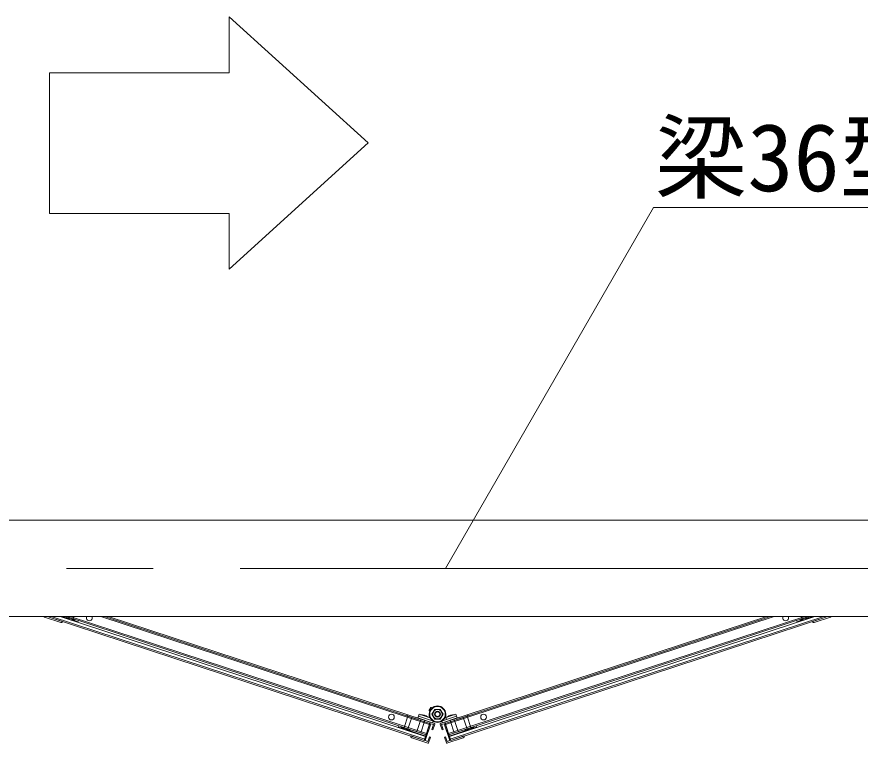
# Model space of a CAD drawing. Units: millimetres, scale not verified. Extents: x -10062 to 10062, y -16938 to 16938.
# Drawn here: x -3334 to -2459, y 13756 to 14510 of the extents above; entities that cross this region are included whole.
import ezdxf
from ezdxf.enums import TextEntityAlignment as Align

# ---------------------------------------------------------------- set-up
doc = ezdxf.new("R2010")
doc.units = ezdxf.units.MM
doc.header["$LTSCALE"] = 90
doc.linetypes.add('CHAIN2', pattern=[12, 9, -1, 1, -1])
doc.linetypes.add('DASHED1', pattern=[1.8, 1.2, -0.6])
for name, color, linetype, lineweight in [('0-6_ﾎﾞﾙﾄ類', 134, 'Continuous', 18), ('1-6_通芯', 134, 'CHAIN2', 18), ('1-9_標準ﾊﾟﾈﾙ', 134, 'Continuous', 18), ('1-B_文字', 134, 'Continuous', 18), ('1-D_梁36', 134, 'Continuous', 18)]:
    doc.layers.add(name, color=color, linetype=linetype, lineweight=lineweight)
doc.styles.add('ＭＳ ゴシック', font='')
doc.styles.get('ＭＳ ゴシック').set_extended_font_data('MS Gothic')

msp = doc.modelspace()

# ---------------------------------------------------------------- linework, layer by layer
at = {"layer": '0-6_ﾎﾞﾙﾄ類'}
for p, q in [((-2894.62, 13791.18), (-2891.73, 13786.18)), ((-2900.39, 13781.18), (-2903.27, 13786.18)), ((-2894.62, 13781.18), (-2900.39, 13781.18)), ((-2891.73, 13786.18), (-2894.62, 13781.18))]:
    msp.add_line(p, q, dxfattribs=at)
msp.add_lwpolyline([(-2903.27, 13786.18), (-2900.39, 13791.18), (-2894.62, 13791.18)], dxfattribs=at)
for radius in [4.9, 3, 2.46]:
    msp.add_circle((-2897.5, 13786.18), radius, dxfattribs=at)
at = {"layer": '1-6_通芯'}
msp.add_line((-5262.5, 13937.5), (-661.5, 13937.5), dxfattribs=at)
at = {"layer": '1-9_標準ﾊﾟﾈﾙ'}
for p, q in [((-3305.45, 13886.89), (-3288.59, 13881.36)), ((-3300.52, 13887.5), (-3300.71, 13886.91)), ((-3300.71, 13886.91), (-3286.69, 13882.31)), ((-3298.64, 13887.5), (-2910.8, 13760.15)), ((-3287.43, 13887.5), (-3283.09, 13886.07)), ((-3283.09, 13886.07), (-3282.46, 13886.4)), ((-3282.62, 13887.5), (-3270.28, 13883.45)), ((-3278.77, 13887.5), (-2908.86, 13766.04)), ((-3270.28, 13883.45), (-3270.74, 13882.02)), ((-3247.04, 13887.5), (-2905.78, 13775.44)), ((-2547.96, 13887.5), (-2889.22, 13775.44)), ((-2516.23, 13887.5), (-2886.14, 13766.04)), ((-2496.36, 13887.5), (-2884.2, 13760.15)), ((-2512.38, 13887.5), (-2524.72, 13883.45)), ((-2524.72, 13883.45), (-2524.26, 13882.02)), ((-2511.91, 13886.07), (-2512.54, 13886.4)), ((-2507.57, 13887.5), (-2511.91, 13886.07)), ((-2494.29, 13886.91), (-2508.31, 13882.31)), ((-2489.54, 13886.89), (-2506.41, 13881.36)), ((-2494.49, 13887.5), (-2494.29, 13886.91)), ((-3273.59, 13882.96), (-3270.74, 13882.02)), ((-2521.41, 13882.96), (-2524.26, 13882.02)), ((-2904.46, 13792.98), (-2906.18, 13790.52)), ((-2906.05, 13789.83), (-2905.38, 13789.36)), ((-2903.06, 13792.61), (-2903.76, 13793.1)), ((-2929.15, 13784.38), (-2928.84, 13785.34)), ((-2905.4, 13776.59), (-2929.15, 13784.38)), ((-2928.2, 13785.65), (-2900.66, 13776.61)), ((-2906, 13786.18), (-2906, 13782.57)), ((-2866.79, 13785.65), (-2894.35, 13776.61)), ((-2889.6, 13776.59), (-2865.85, 13784.38)), ((-2889, 13786.18), (-2889, 13782.57)), ((-2888.8, 13782.64), (-2888.18, 13780.74)), ((-2865.85, 13784.38), (-2866.16, 13785.34)), ((-2937.74, 13774.26), (-2938.2, 13772.83)), ((-2935.36, 13771.9), (-2938.2, 13772.83)), ((-2909.23, 13764.9), (-2937.74, 13774.26)), ((-2905.4, 13776.59), (-2909.23, 13764.9)), ((-2903.24, 13770.35), (-2902.28, 13770.04)), ((-2900.34, 13775.98), (-2902.28, 13770.04)), ((-2894.66, 13775.98), (-2892.72, 13770.04)), ((-2891.76, 13770.35), (-2892.72, 13770.04)), ((-2889.6, 13776.59), (-2885.76, 13764.9)), ((-2885.76, 13764.9), (-2857.26, 13774.26)), ((-2859.64, 13771.9), (-2856.79, 13772.83)), ((-2857.26, 13774.26), (-2856.79, 13772.83)), ((-2925.86, 13768.78), (-2926.18, 13769.41)), ((-2909.7, 13763.48), (-2925.86, 13768.78)), ((-2911.17, 13759.01), (-2925.18, 13763.61)), ((-2907.36, 13756.18), (-2924.23, 13761.72)), ((-2909.7, 13763.48), (-2911.17, 13759.01)), ((-2904.79, 13762.44), (-2906.73, 13756.5)), ((-2905.73, 13762.75), (-2904.79, 13762.44)), ((-2889.27, 13762.75), (-2890.22, 13762.44)), ((-2890.22, 13762.44), (-2888.27, 13756.5)), ((-2887.64, 13756.18), (-2870.78, 13761.72)), ((-2885.29, 13763.48), (-2869.15, 13768.78)), ((-2885.29, 13763.48), (-2883.83, 13759.01)), ((-2883.83, 13759.01), (-2869.81, 13763.61)), ((-2869.15, 13768.78), (-2868.82, 13769.41))]:
    msp.add_line(p, q, dxfattribs=at)
at = {"layer": '1-9_標準ﾊﾟﾈﾙ', "linetype": 'DASHED1'}
for p, q in [((-3279.87, 13886.6), (-3280.18, 13885.65)), ((-3279.57, 13887.5), (-3279.87, 13886.6)), ((-3275.87, 13885.29), (-3276.19, 13884.34)), ((-3275.15, 13887.5), (-3275.87, 13885.29)), ((-2519.85, 13887.5), (-2519.12, 13885.29)), ((-2519.12, 13885.29), (-2518.81, 13884.34)), ((-2515.43, 13887.5), (-2515.13, 13886.6)), ((-2515.13, 13886.6), (-2514.82, 13885.65)), ((-2928.29, 13784.1), (-2932.14, 13772.42)), ((-2924.31, 13782.8), (-2928.14, 13771.11)), ((-2914.99, 13779.74), (-2918.84, 13768.06)), ((-2914.52, 13781.16), (-2914.99, 13779.74)), ((-2911, 13778.42), (-2914.84, 13766.74)), ((-2910.54, 13779.85), (-2911, 13778.42)), ((-2884.46, 13779.85), (-2884, 13778.42)), ((-2884, 13778.42), (-2880.16, 13766.74)), ((-2880.48, 13781.16), (-2880.01, 13779.74)), ((-2880.01, 13779.74), (-2876.17, 13768.06)), ((-2870.69, 13782.8), (-2866.86, 13771.11)), ((-2866.71, 13784.1), (-2862.86, 13772.42)), ((-2932.14, 13772.42), (-2932.44, 13771.47)), ((-2928.14, 13771.11), (-2928.46, 13770.16)), ((-2866.86, 13771.11), (-2866.55, 13770.16)), ((-2862.86, 13772.42), (-2862.56, 13771.47))]:
    msp.add_line(p, q, dxfattribs=at)
at = {"layer": '1-9_標準ﾊﾟﾈﾙ'}
for points in [[(-3302.5, 13887.5), (-3301.66, 13887.23), (-3301.57, 13887.5)], [(-3301.69, 13887.5), (-3301.58, 13887.47), (-3301.57, 13887.5)], [(-3300.52, 13887.5), (-3300.71, 13886.91), (-2911.17, 13759.01), (-2905.02, 13777.73), (-3239.34, 13887.5)], [(-3298.64, 13887.5), (-2910.8, 13760.15), (-2909.86, 13763), (-3289.03, 13887.5)], [(-3282.62, 13887.5), (-2909.23, 13764.9), (-2905.4, 13776.59), (-3243.19, 13887.5)], [(-3273.59, 13882.96), (-3273.91, 13883.59), (-3282.46, 13886.4)], [(-2494.49, 13887.5), (-2494.29, 13886.91), (-2883.83, 13759.01), (-2889.97, 13777.73), (-2555.66, 13887.5)], [(-2512.38, 13887.5), (-2885.76, 13764.9), (-2889.6, 13776.59), (-2551.81, 13887.5)], [(-2496.36, 13887.5), (-2884.2, 13760.15), (-2885.14, 13763), (-2505.97, 13887.5)], [(-2521.41, 13882.96), (-2521.09, 13883.59), (-2512.54, 13886.4)], [(-2492.51, 13887.5), (-2493.34, 13887.23), (-2493.43, 13887.5)], [(-2493.31, 13887.5), (-2493.42, 13887.47), (-2493.43, 13887.5)], [(-2905.05, 13782.26), (-2916.65, 13786.07), (-2917.28, 13784.17), (-2902.54, 13779.33), (-2917.28, 13784.17), (-2917.9, 13782.27), (-2902.7, 13777.28), (-2902.12, 13779.05)], [(-2892.88, 13779.05), (-2892.3, 13777.28), (-2877.1, 13782.27), (-2877.72, 13784.17), (-2892.47, 13779.33)], [(-2889.95, 13782.26), (-2878.35, 13786.07), (-2877.72, 13784.17), (-2892.47, 13779.33)], [(-2935.36, 13771.9), (-2934.73, 13772.21), (-2926.18, 13769.41)], [(-2905.73, 13762.75), (-2907.37, 13757.76), (-2910.22, 13758.7), (-2904.45, 13776.27), (-2901.6, 13775.34), (-2903.24, 13770.35)], [(-2889.27, 13762.75), (-2887.63, 13757.76), (-2884.78, 13758.7), (-2890.55, 13776.27), (-2893.4, 13775.34), (-2891.76, 13770.35)], [(-2859.64, 13771.9), (-2860.27, 13772.21), (-2868.82, 13769.41)]]:
    msp.add_lwpolyline(points, dxfattribs=at)
for centre, radius in [((-2897.5, 13786.18), 8.5), ((-2897.5, 13786.18), 8), ((-2945.32, 13783.22), 3), ((-2849.68, 13783.22), 3)]:
    msp.add_circle(centre, radius, dxfattribs=at)
for centre, radius, start, end in [((-3305.29, 13887.37), 0.504, 164.69253, 251.82259), ((-3275.85, 13892.12), 8.5, 223.75, 279.895), ((-3258.86, 13886.17), 3, 153.673, 26.327), ((-2536.15, 13886.17), 3, 153.673, 26.327), ((-2519.15, 13892.12), 8.5, 260.105, 316.25), ((-2489.71, 13887.37), 0.504, 288.17741, 15.30747), ((-3288.12, 13882.78), 1.5, 251.82259, 341.82259), ((-2506.88, 13882.78), 1.5, 198.17741, 288.17741), ((-2905.77, 13790.23), 0.504, 145, 235), ((-2904.05, 13792.69), 0.504, 55, 145), ((-2928.37, 13785.18), 0.504, 71.82259, 161.82259), ((-2913.62, 13777.18), 8.5, 43.75, 99.895), ((-2881.38, 13777.18), 8.5, 80.105, 136.25), ((-2866.64, 13785.18), 0.504, 18.17741, 108.17741), ((-2928.11, 13777.94), 8.5, 223.75, 279.895), ((-2900.81, 13776.14), 0.504, 341.82259, 71.82259), ((-2894.19, 13776.14), 0.504, 108.17741, 198.17741), ((-2866.89, 13777.94), 8.5, 260.105, 316.25), ((-2923.76, 13763.14), 1.5, 161.82259, 251.82259), ((-2871.24, 13763.14), 1.5, 288.17741, 18.17741), ((-2907.21, 13756.65), 0.504, 251.82259, 341.82259), ((-2887.79, 13756.65), 0.504, 198.17741, 288.17741)]:
    msp.add_arc(centre, radius, start, end, dxfattribs=at)
at = {"layer": '1-B_文字'}
msp.add_line((-2672.84, 14311.82), (-2361.34, 14311.82), dxfattribs=at)
msp.add_lwpolyline([(-2969.33, 14378.97), (-3113.75, 14509.74), (-3113.75, 14451.84), (-3300.39, 14451.84), (-3300.39, 14305.82), (-3113.75, 14305.82), (-3113.75, 14247.93)], close=True, dxfattribs=at)
msp.add_lwpolyline([(-2889.31, 13937.5), (-2673.2, 14311.82), (-2672.84, 14311.82)], dxfattribs=at)
at = {"layer": '1-D_梁36'}
msp.add_lwpolyline([(-5262.5, 13887.5), (-1462.5, 13887.5), (-1462.5, 13987.5), (-5262.5, 13987.5)], close=True, dxfattribs=at)

# ---------------------------------------------------------------- texts
at = {"layer": '1-B_文字', "style": 'ＭＳ ゴシック'}
msp.add_text('梁36型', height=70.38, dxfattribs=at).set_placement((-2671.84, 14307.72), align=Align.BOTTOM_LEFT)

doc.saveas('drawing.dxf')
